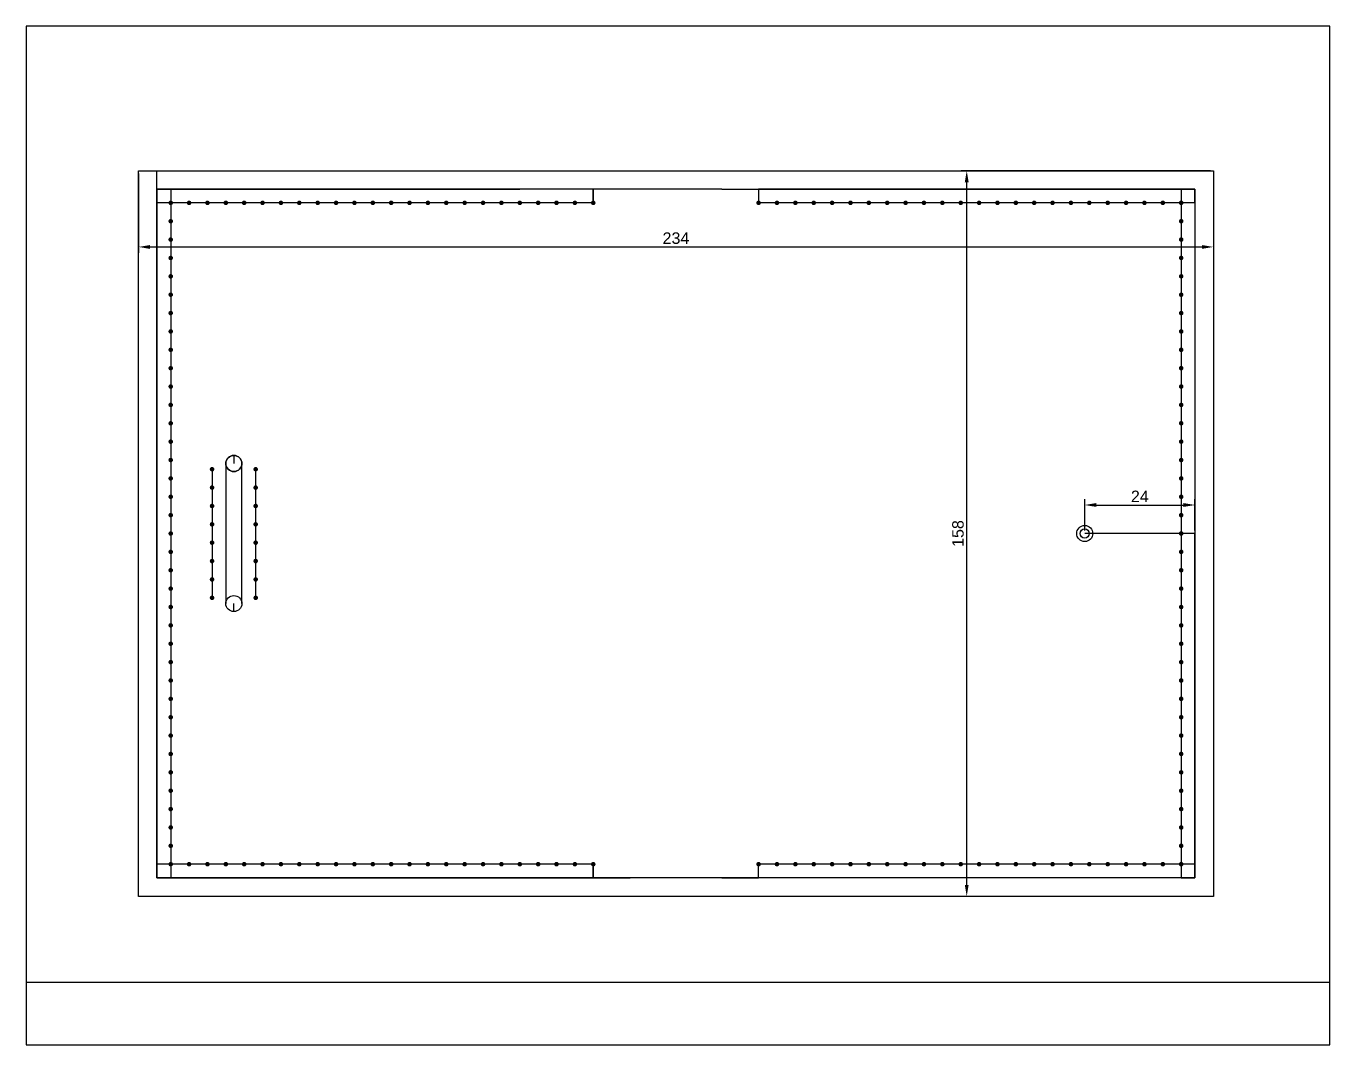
# Model space of a CAD drawing. Header units: millimetres. Extents: x 1335 to 6986, y 304 to 1543.
# Drawn here: x 6246 to 6529.9, y 617.1 to 839 of the extents above; entities that cross this region are included whole.
import ezdxf

# ---------------------------------------------------------------- set-up
doc = ezdxf.new("R2010")
doc.units = ezdxf.units.MM
doc.layers.add('Общий лист', color=7, linetype='Continuous')
doc.styles.get("Standard").update_dxf_attribs({"font": 'arial.ttf'})
doc.dimstyles.new('ISO-25', dxfattribs={"dimtxt": 2.5, "dimasz": 2.5, "dimexe": 1.25, "dimexo": 0.625, "dimtad": 1, "dimtxsty": 'Standard', "dimcen": 2.5, "dimadec": 0, "dimazin": 0, "dimtfac": 1, "dimtmove": 0, "dimatfit": 3, "dimfxl": 1, "dimarcsym": 0})

# ---------------------------------------------------------------- blocks, each defined once
blk = doc.blocks.new('*D116')
at = {"color": 0, "lineweight": -2, "transparency": 16777216}
for p, q in [((6476.49, 729.1), (6476.49, 735.93)), ((6500.49, 729.1), (6500.49, 735.93)), ((6478.99, 734.68), (6497.99, 734.68))]:
    blk.add_line(p, q, dxfattribs=at)
at = {"color": 0, "transparency": 16777216}
for points in [[(6478.99, 735.1), (6478.99, 734.27), (6476.49, 734.68)], [(6497.99, 735.1), (6497.99, 734.27), (6500.49, 734.68)]]:
    blk.add_solid(points, dxfattribs=at)
at = {"layer": 'Defpoints', "color": 0, "transparency": 16777216}
for p in [(6500.49, 734.68), (6476.49, 728.47), (6500.49, 728.47)]:
    blk.add_point(p, dxfattribs=at)
at = {"color": 0, "transparency": 16777216, "insert": (6488.49, 736.56), "char_height": 2.5, "attachment_point": 5}
blk.add_mtext('24', dxfattribs=at)
blk = doc.blocks.new('*D117')
at = {"color": 0, "lineweight": -2, "transparency": 16777216}
for p, q in [((6270.49, 806.85), (6270.49, 789.62)), ((6504.49, 806.85), (6504.49, 789.62)), ((6272.99, 790.87), (6501.99, 790.87))]:
    blk.add_line(p, q, dxfattribs=at)
at = {"color": 0, "transparency": 16777216}
for points in [[(6272.99, 791.28), (6272.99, 790.45), (6270.49, 790.87)], [(6501.99, 791.28), (6501.99, 790.45), (6504.49, 790.87)]]:
    blk.add_solid(points, dxfattribs=at)
at = {"layer": 'Defpoints', "color": 0, "transparency": 16777216}
for p in [(6270.49, 807.47), (6504.49, 807.47), (6504.49, 790.87)]:
    blk.add_point(p, dxfattribs=at)
at = {"color": 0, "transparency": 16777216, "insert": (6387.49, 792.77), "char_height": 2.5, "attachment_point": 5}
blk.add_mtext('234', dxfattribs=at)
blk = doc.blocks.new('*D118')
at = {"color": 0, "lineweight": -2, "transparency": 16777216}
for p, q in [((6503.86, 807.47), (6449.55, 807.47)), ((6450.8, 651.97), (6450.8, 804.97)), ((6503.86, 649.47), (6449.55, 649.47))]:
    blk.add_line(p, q, dxfattribs=at)
at = {"color": 0, "transparency": 16777216}
for points in [[(6450.38, 804.97), (6451.21, 804.97), (6450.8, 807.47)], [(6450.38, 651.97), (6451.21, 651.97), (6450.8, 649.47)]]:
    blk.add_solid(points, dxfattribs=at)
at = {"layer": 'Defpoints', "color": 0, "transparency": 16777216}
for p in [(6450.8, 807.47), (6504.49, 807.47), (6504.49, 649.47)]:
    blk.add_point(p, dxfattribs=at)
at = {"color": 0, "transparency": 16777216, "insert": (6448.9, 728.47), "char_height": 2.5, "attachment_point": 5, "rotation": 90}
blk.add_mtext('158', dxfattribs=at)

msp = doc.modelspace()

# ---------------------------------------------------------------- hatches: boundary and pattern name
h = msp.add_hatch(color=256)
h.dxf.hatch_style = 1
h.paths.add_polyline_path([(6277.988, 800.472, 1), (6276.988, 800.472, 1)])
h = msp.add_hatch(color=256)
h.dxf.hatch_style = 1
h.paths.add_polyline_path([(6276.988, 800.472, -1), (6277.988, 800.472, -1)])
h = msp.add_hatch(color=256)
h.dxf.hatch_style = 1
h.paths.add_polyline_path([(6281.988, 800.472, 1), (6280.988, 800.472, 1)])
h = msp.add_hatch(color=256)
h.dxf.hatch_style = 1
h.paths.add_polyline_path([(6280.988, 800.472, -1), (6281.988, 800.472, -1)])
h = msp.add_hatch(color=256)
h.dxf.hatch_style = 1
h.paths.add_polyline_path([(6285.988, 800.472, 1), (6284.988, 800.472, 1)])
h = msp.add_hatch(color=256)
h.dxf.hatch_style = 1
h.paths.add_polyline_path([(6284.988, 800.472, -1), (6285.988, 800.472, -1)])
h = msp.add_hatch(color=256)
h.dxf.hatch_style = 1
h.paths.add_polyline_path([(6289.988, 800.472, 1), (6288.988, 800.472, 1)])
h = msp.add_hatch(color=256)
h.dxf.hatch_style = 1
h.paths.add_polyline_path([(6288.988, 800.472, -1), (6289.988, 800.472, -1)])
h = msp.add_hatch(color=256)
h.dxf.hatch_style = 1
h.paths.add_polyline_path([(6293.988, 800.472, 1), (6292.988, 800.472, 1)])
h = msp.add_hatch(color=256)
h.dxf.hatch_style = 1
h.paths.add_polyline_path([(6292.988, 800.472, -1), (6293.988, 800.472, -1)])
h = msp.add_hatch(color=256)
h.dxf.hatch_style = 1
h.paths.add_polyline_path([(6297.988, 800.472, 1), (6296.988, 800.472, 1)])
h = msp.add_hatch(color=256)
h.dxf.hatch_style = 1
h.paths.add_polyline_path([(6296.988, 800.472, -1), (6297.988, 800.472, -1)])
h = msp.add_hatch(color=256)
h.dxf.hatch_style = 1
h.paths.add_polyline_path([(6301.988, 800.472, 1), (6300.988, 800.472, 1)])
h = msp.add_hatch(color=256)
h.dxf.hatch_style = 1
h.paths.add_polyline_path([(6300.988, 800.472, -1), (6301.988, 800.472, -1)])
h = msp.add_hatch(color=256)
h.dxf.hatch_style = 1
h.paths.add_polyline_path([(6305.988, 800.472, 1), (6304.988, 800.472, 1)])
h = msp.add_hatch(color=256)
h.dxf.hatch_style = 1
h.paths.add_polyline_path([(6304.988, 800.472, -1), (6305.988, 800.472, -1)])
h = msp.add_hatch(color=256)
h.dxf.hatch_style = 1
h.paths.add_polyline_path([(6309.988, 800.472, 1), (6308.988, 800.472, 1)])
h = msp.add_hatch(color=256)
h.dxf.hatch_style = 1
h.paths.add_polyline_path([(6308.988, 800.472, -1), (6309.988, 800.472, -1)])
h = msp.add_hatch(color=256)
h.dxf.hatch_style = 1
h.paths.add_polyline_path([(6313.988, 800.472, 1), (6312.988, 800.472, 1)])
h = msp.add_hatch(color=256)
h.dxf.hatch_style = 1
h.paths.add_polyline_path([(6312.988, 800.472, -1), (6313.988, 800.472, -1)])
h = msp.add_hatch(color=256)
h.dxf.hatch_style = 1
h.paths.add_polyline_path([(6317.988, 800.472, 1), (6316.988, 800.472, 1)])
h = msp.add_hatch(color=256)
h.dxf.hatch_style = 1
h.paths.add_polyline_path([(6316.988, 800.472, -1), (6317.988, 800.472, -1)])
h = msp.add_hatch(color=256)
h.dxf.hatch_style = 1
h.paths.add_polyline_path([(6321.988, 800.472, 1), (6320.988, 800.472, 1)])
h = msp.add_hatch(color=256)
h.dxf.hatch_style = 1
h.paths.add_polyline_path([(6320.988, 800.472, -1), (6321.988, 800.472, -1)])
h = msp.add_hatch(color=256)
h.dxf.hatch_style = 1
h.paths.add_polyline_path([(6325.988, 800.472, 1), (6324.988, 800.472, 1)])
h = msp.add_hatch(color=256)
h.dxf.hatch_style = 1
h.paths.add_polyline_path([(6324.988, 800.472, -1), (6325.988, 800.472, -1)])
h = msp.add_hatch(color=256)
h.dxf.hatch_style = 1
h.paths.add_polyline_path([(6329.988, 800.472, 1), (6328.988, 800.472, 1)])
h = msp.add_hatch(color=256)
h.dxf.hatch_style = 1
h.paths.add_polyline_path([(6328.988, 800.472, -1), (6329.988, 800.472, -1)])
h = msp.add_hatch(color=256)
h.dxf.hatch_style = 1
h.paths.add_polyline_path([(6333.988, 800.472, 1), (6332.988, 800.472, 1)])
h = msp.add_hatch(color=256)
h.dxf.hatch_style = 1
h.paths.add_polyline_path([(6332.988, 800.472, -1), (6333.988, 800.472, -1)])
h = msp.add_hatch(color=256)
h.dxf.hatch_style = 1
h.paths.add_polyline_path([(6337.988, 800.472, 1), (6336.988, 800.472, 1)])
h = msp.add_hatch(color=256)
h.dxf.hatch_style = 1
h.paths.add_polyline_path([(6336.988, 800.472, -1), (6337.988, 800.472, -1)])
h = msp.add_hatch(color=256)
h.dxf.hatch_style = 1
h.paths.add_polyline_path([(6341.988, 800.472, 1), (6340.988, 800.472, 1)])
h = msp.add_hatch(color=256)
h.dxf.hatch_style = 1
h.paths.add_polyline_path([(6340.988, 800.472, -1), (6341.988, 800.472, -1)])
h = msp.add_hatch(color=256)
h.dxf.hatch_style = 1
h.paths.add_polyline_path([(6345.988, 800.472, 1), (6344.988, 800.472, 1)])
h = msp.add_hatch(color=256)
h.dxf.hatch_style = 1
h.paths.add_polyline_path([(6344.988, 800.472, -1), (6345.988, 800.472, -1)])
h = msp.add_hatch(color=256)
h.dxf.hatch_style = 1
h.paths.add_polyline_path([(6349.988, 800.472, 1), (6348.988, 800.472, 1)])
h = msp.add_hatch(color=256)
h.dxf.hatch_style = 1
h.paths.add_polyline_path([(6348.988, 800.472, -1), (6349.988, 800.472, -1)])
h = msp.add_hatch(color=256)
h.dxf.hatch_style = 1
h.paths.add_polyline_path([(6353.988, 800.472, 1), (6352.988, 800.472, 1)])
h = msp.add_hatch(color=256)
h.dxf.hatch_style = 1
h.paths.add_polyline_path([(6352.988, 800.472, -1), (6353.988, 800.472, -1)])
h = msp.add_hatch(color=256)
h.dxf.hatch_style = 1
h.paths.add_polyline_path([(6357.988, 800.472, 1), (6356.988, 800.472, 1)])
h = msp.add_hatch(color=256)
h.dxf.hatch_style = 1
h.paths.add_polyline_path([(6361.988, 800.472, 1), (6360.988, 800.472, 1)])
h = msp.add_hatch(color=256)
h.dxf.hatch_style = 1
h.paths.add_polyline_path([(6365.988, 800.472, 1), (6364.988, 800.472, 1)])
h = msp.add_hatch(color=256)
h.dxf.hatch_style = 1
h.paths.add_polyline_path([(6369.988, 800.472, 1), (6368.988, 800.472, 1)])
h = msp.add_hatch(color=256)
h.dxf.hatch_style = 1
h.paths.add_polyline_path([(6404.988, 800.472, -1), (6405.988, 800.472, -1)])
h = msp.add_hatch(color=256)
h.dxf.hatch_style = 1
h.paths.add_polyline_path([(6408.988, 800.472, -1), (6409.988, 800.472, -1)])
h = msp.add_hatch(color=256)
h.dxf.hatch_style = 1
h.paths.add_polyline_path([(6412.988, 800.472, -1), (6413.988, 800.472, -1)])
h = msp.add_hatch(color=256)
h.dxf.hatch_style = 1
h.paths.add_polyline_path([(6416.988, 800.472, -1), (6417.988, 800.472, -1)])
h = msp.add_hatch(color=256)
h.dxf.hatch_style = 1
h.paths.add_polyline_path([(6420.988, 800.472, -1), (6421.988, 800.472, -1)])
h = msp.add_hatch(color=256)
h.dxf.hatch_style = 1
h.paths.add_polyline_path([(6424.988, 800.472, -1), (6425.988, 800.472, -1)])
h = msp.add_hatch(color=256)
h.dxf.hatch_style = 1
h.paths.add_polyline_path([(6428.988, 800.472, -1), (6429.988, 800.472, -1)])
h = msp.add_hatch(color=256)
h.dxf.hatch_style = 1
h.paths.add_polyline_path([(6432.988, 800.472, -1), (6433.988, 800.472, -1)])
h = msp.add_hatch(color=256)
h.dxf.hatch_style = 1
h.paths.add_polyline_path([(6436.988, 800.472, -1), (6437.988, 800.472, -1)])
h = msp.add_hatch(color=256)
h.dxf.hatch_style = 1
h.paths.add_polyline_path([(6440.988, 800.472, -1), (6441.988, 800.472, -1)])
h = msp.add_hatch(color=256)
h.dxf.hatch_style = 1
h.paths.add_polyline_path([(6444.988, 800.472, -1), (6445.988, 800.472, -1)])
h = msp.add_hatch(color=256)
h.dxf.hatch_style = 1
h.paths.add_polyline_path([(6448.988, 800.472, -1), (6449.988, 800.472, -1)])
h = msp.add_hatch(color=256)
h.dxf.hatch_style = 1
h.paths.add_polyline_path([(6452.988, 800.472, -1), (6453.988, 800.472, -1)])
h = msp.add_hatch(color=256)
h.dxf.hatch_style = 1
h.paths.add_polyline_path([(6456.988, 800.472, -1), (6457.988, 800.472, -1)])
h = msp.add_hatch(color=256)
h.dxf.hatch_style = 1
h.paths.add_polyline_path([(6460.988, 800.472, -1), (6461.988, 800.472, -1)])
h = msp.add_hatch(color=256)
h.dxf.hatch_style = 1
h.paths.add_polyline_path([(6464.988, 800.472, -1), (6465.988, 800.472, -1)])
h = msp.add_hatch(color=256)
h.dxf.hatch_style = 1
h.paths.add_polyline_path([(6468.988, 800.472, -1), (6469.988, 800.472, -1)])
h = msp.add_hatch(color=256)
h.dxf.hatch_style = 1
h.paths.add_polyline_path([(6472.988, 800.472, -1), (6473.988, 800.472, -1)])
h = msp.add_hatch(color=256)
h.dxf.hatch_style = 1
h.paths.add_polyline_path([(6476.988, 800.472, -1), (6477.988, 800.472, -1)])
h = msp.add_hatch(color=256)
h.dxf.hatch_style = 1
h.paths.add_polyline_path([(6480.988, 800.472, -1), (6481.988, 800.472, -1)])
h = msp.add_hatch(color=256)
h.dxf.hatch_style = 1
h.paths.add_polyline_path([(6484.988, 800.472, -1), (6485.988, 800.472, -1)])
h = msp.add_hatch(color=256)
h.dxf.hatch_style = 1
h.paths.add_polyline_path([(6488.988, 800.472, -1), (6489.988, 800.472, -1)])
h = msp.add_hatch(color=256)
h.dxf.hatch_style = 1
h.paths.add_polyline_path([(6492.988, 800.472, -1), (6493.988, 800.472, -1)])
h = msp.add_hatch(color=256)
h.dxf.hatch_style = 1
h.paths.add_polyline_path([(6496.988, 800.472, -1), (6497.988, 800.472, -1)])
h = msp.add_hatch(color=256)
h.dxf.hatch_style = 1
h.paths.add_polyline_path([(6277.988, 796.472, 1), (6276.988, 796.472, 1)])
h = msp.add_hatch(color=256)
h.dxf.hatch_style = 1
h.paths.add_polyline_path([(6276.988, 796.472, -1), (6277.988, 796.472, -1)])
h = msp.add_hatch(color=256)
h.dxf.hatch_style = 1
h.paths.add_polyline_path([(6496.988, 796.472, -1), (6497.988, 796.472, -1)])
h = msp.add_hatch(color=256)
h.dxf.hatch_style = 1
h.paths.add_polyline_path([(6277.988, 792.472, 1), (6276.988, 792.472, 1)])
h = msp.add_hatch(color=256)
h.dxf.hatch_style = 1
h.paths.add_polyline_path([(6276.988, 792.472, -1), (6277.988, 792.472, -1)])
h = msp.add_hatch(color=256)
h.dxf.hatch_style = 1
h.paths.add_polyline_path([(6496.988, 792.472, -1), (6497.988, 792.472, -1)])
h = msp.add_hatch(color=256)
h.dxf.hatch_style = 1
h.paths.add_polyline_path([(6277.988, 788.472, 1), (6276.988, 788.472, 1)])
h = msp.add_hatch(color=256)
h.dxf.hatch_style = 1
h.paths.add_polyline_path([(6276.988, 788.472, -1), (6277.988, 788.472, -1)])
h = msp.add_hatch(color=256)
h.dxf.hatch_style = 1
h.paths.add_polyline_path([(6496.988, 788.472, -1), (6497.988, 788.472, -1)])
h = msp.add_hatch(color=256)
h.dxf.hatch_style = 1
h.paths.add_polyline_path([(6277.988, 784.472, 1), (6276.988, 784.472, 1)])
h = msp.add_hatch(color=256)
h.dxf.hatch_style = 1
h.paths.add_polyline_path([(6276.988, 784.472, -1), (6277.988, 784.472, -1)])
h = msp.add_hatch(color=256)
h.dxf.hatch_style = 1
h.paths.add_polyline_path([(6496.988, 784.472, -1), (6497.988, 784.472, -1)])
h = msp.add_hatch(color=256)
h.dxf.hatch_style = 1
h.paths.add_polyline_path([(6277.988, 780.472, 1), (6276.988, 780.472, 1)])
h = msp.add_hatch(color=256)
h.dxf.hatch_style = 1
h.paths.add_polyline_path([(6276.988, 780.472, -1), (6277.988, 780.472, -1)])
h = msp.add_hatch(color=256)
h.dxf.hatch_style = 1
h.paths.add_polyline_path([(6496.988, 780.472, -1), (6497.988, 780.472, -1)])
h = msp.add_hatch(color=256)
h.dxf.hatch_style = 1
h.paths.add_polyline_path([(6277.988, 776.472, 1), (6276.988, 776.472, 1)])
h = msp.add_hatch(color=256)
h.dxf.hatch_style = 1
h.paths.add_polyline_path([(6276.988, 776.472, -1), (6277.988, 776.472, -1)])
h = msp.add_hatch(color=256)
h.dxf.hatch_style = 1
h.paths.add_polyline_path([(6496.988, 776.472, -1), (6497.988, 776.472, -1)])
h = msp.add_hatch(color=256)
h.dxf.hatch_style = 1
h.paths.add_polyline_path([(6277.988, 772.472, 1), (6276.988, 772.472, 1)])
h = msp.add_hatch(color=256)
h.dxf.hatch_style = 1
h.paths.add_polyline_path([(6276.988, 772.472, -1), (6277.988, 772.472, -1)])
h = msp.add_hatch(color=256)
h.dxf.hatch_style = 1
h.paths.add_polyline_path([(6496.988, 772.472, -1), (6497.988, 772.472, -1)])
h = msp.add_hatch(color=256)
h.dxf.hatch_style = 1
h.paths.add_polyline_path([(6277.988, 768.472, 1), (6276.988, 768.472, 1)])
h = msp.add_hatch(color=256)
h.dxf.hatch_style = 1
h.paths.add_polyline_path([(6276.988, 768.472, -1), (6277.988, 768.472, -1)])
h = msp.add_hatch(color=256)
h.dxf.hatch_style = 1
h.paths.add_polyline_path([(6496.988, 768.472, -1), (6497.988, 768.472, -1)])
h = msp.add_hatch(color=256)
h.dxf.hatch_style = 1
h.paths.add_polyline_path([(6277.988, 764.472, 1), (6276.988, 764.472, 1)])
h = msp.add_hatch(color=256)
h.dxf.hatch_style = 1
h.paths.add_polyline_path([(6276.988, 764.472, -1), (6277.988, 764.472, -1)])
h = msp.add_hatch(color=256)
h.dxf.hatch_style = 1
h.paths.add_polyline_path([(6496.988, 764.472, -1), (6497.988, 764.472, -1)])
h = msp.add_hatch(color=256)
h.dxf.hatch_style = 1
h.paths.add_polyline_path([(6277.988, 760.472, 1), (6276.988, 760.472, 1)])
h = msp.add_hatch(color=256)
h.dxf.hatch_style = 1
h.paths.add_polyline_path([(6276.988, 760.472, -1), (6277.988, 760.472, -1)])
h = msp.add_hatch(color=256)
h.dxf.hatch_style = 1
h.paths.add_polyline_path([(6496.988, 760.472, -1), (6497.988, 760.472, -1)])
h = msp.add_hatch(color=256)
h.dxf.hatch_style = 1
h.paths.add_polyline_path([(6277.988, 756.472, 1), (6276.988, 756.472, 1)])
h = msp.add_hatch(color=256)
h.dxf.hatch_style = 1
h.paths.add_polyline_path([(6276.988, 756.472, -1), (6277.988, 756.472, -1)])
h = msp.add_hatch(color=256)
h.dxf.hatch_style = 1
h.paths.add_polyline_path([(6496.988, 756.472, -1), (6497.988, 756.472, -1)])
h = msp.add_hatch(color=256)
h.dxf.hatch_style = 1
h.paths.add_polyline_path([(6277.988, 752.472, 1), (6276.988, 752.472, 1)])
h = msp.add_hatch(color=256)
h.dxf.hatch_style = 1
h.paths.add_polyline_path([(6276.988, 752.472, -1), (6277.988, 752.472, -1)])
h = msp.add_hatch(color=256)
h.dxf.hatch_style = 1
h.paths.add_polyline_path([(6496.988, 752.472, -1), (6497.988, 752.472, -1)])
h = msp.add_hatch(color=256)
h.dxf.hatch_style = 1
h.paths.add_polyline_path([(6277.988, 748.472, 1), (6276.988, 748.472, 1)])
h = msp.add_hatch(color=256)
h.dxf.hatch_style = 1
h.paths.add_polyline_path([(6276.988, 748.472, -1), (6277.988, 748.472, -1)])
h = msp.add_hatch(color=256)
h.dxf.hatch_style = 1
h.paths.add_polyline_path([(6496.988, 748.472, -1), (6497.988, 748.472, -1)])
h = msp.add_hatch(color=256)
h.dxf.hatch_style = 1
h.paths.add_polyline_path([(6277.988, 744.472, 1), (6276.988, 744.472, 1)])
h = msp.add_hatch(color=256)
h.dxf.hatch_style = 1
h.paths.add_polyline_path([(6276.988, 744.472, -1), (6277.988, 744.472, -1)])
h = msp.add_hatch(color=256)
h.dxf.hatch_style = 1
h.paths.add_polyline_path([(6496.988, 744.472, -1), (6497.988, 744.472, -1)])
h = msp.add_hatch(color=256)
h.dxf.hatch_style = 1
h.paths.add_polyline_path([(6277.988, 740.472, 1), (6276.988, 740.472, 1)])
h = msp.add_hatch(color=256)
h.dxf.hatch_style = 1
h.paths.add_polyline_path([(6276.988, 740.472, -1), (6277.988, 740.472, -1)])
h = msp.add_hatch(color=256)
h.dxf.hatch_style = 1
h.paths.add_polyline_path([(6285.988, 742.472, -1), (6286.988, 742.472, -1)])
h = msp.add_hatch(color=256)
h.dxf.hatch_style = 1
h.paths.add_polyline_path([(6285.988, 742.472, -1), (6286.988, 742.472, -1)])
h = msp.add_hatch(color=256)
h.dxf.hatch_style = 1
h.paths.add_polyline_path([(6295.488, 742.472, -1), (6296.488, 742.472, -1)])
h = msp.add_hatch(color=256)
h.dxf.hatch_style = 1
h.paths.add_polyline_path([(6496.988, 740.472, -1), (6497.988, 740.472, -1)])
h = msp.add_hatch(color=256)
h.dxf.hatch_style = 1
h.paths.add_polyline_path([(6285.988, 738.472, -1), (6286.988, 738.472, -1)])
h = msp.add_hatch(color=256)
h.dxf.hatch_style = 1
h.paths.add_polyline_path([(6295.488, 738.472, -1), (6296.488, 738.472, -1)])
h = msp.add_hatch(color=256)
h.dxf.hatch_style = 1
h.paths.add_polyline_path([(6277.988, 736.472, 1), (6276.988, 736.472, 1)])
h = msp.add_hatch(color=256)
h.dxf.hatch_style = 1
h.paths.add_polyline_path([(6276.988, 736.472, -1), (6277.988, 736.472, -1)])
h = msp.add_hatch(color=256)
h.dxf.hatch_style = 1
h.paths.add_polyline_path([(6496.988, 736.472, -1), (6497.988, 736.472, -1)])
h = msp.add_hatch(color=256)
h.dxf.hatch_style = 1
h.paths.add_polyline_path([(6277.988, 732.472, 1), (6276.988, 732.472, 1)])
h = msp.add_hatch(color=256)
h.dxf.hatch_style = 1
h.paths.add_polyline_path([(6276.988, 732.472, -1), (6277.988, 732.472, -1)])
h = msp.add_hatch(color=256)
h.dxf.hatch_style = 1
h.paths.add_polyline_path([(6285.988, 734.472, -1), (6286.988, 734.472, -1)])
h = msp.add_hatch(color=256)
h.dxf.hatch_style = 1
h.paths.add_polyline_path([(6295.488, 734.472, -1), (6296.488, 734.472, -1)])
h = msp.add_hatch(color=256)
h.dxf.hatch_style = 1
h.paths.add_polyline_path([(6496.988, 732.472, -1), (6497.988, 732.472, -1)])
h = msp.add_hatch(color=256)
h.dxf.hatch_style = 1
h.paths.add_polyline_path([(6285.988, 730.472, -1), (6286.988, 730.472, -1)])
h = msp.add_hatch(color=256)
h.dxf.hatch_style = 1
h.paths.add_polyline_path([(6295.488, 730.472, -1), (6296.488, 730.472, -1)])
h = msp.add_hatch(color=256)
h.dxf.hatch_style = 1
h.paths.add_polyline_path([(6277.988, 728.472, 1), (6276.988, 728.472, 1)])
h = msp.add_hatch(color=256)
h.dxf.hatch_style = 1
h.paths.add_polyline_path([(6276.988, 728.472, -1), (6277.988, 728.472, -1)])
h = msp.add_hatch(color=256)
h.dxf.hatch_style = 1
h.paths.add_polyline_path([(6285.988, 726.472, -1), (6286.988, 726.472, -1)])
h = msp.add_hatch(color=256)
h.dxf.hatch_style = 1
h.paths.add_polyline_path([(6295.488, 726.472, -1), (6296.488, 726.472, -1)])
h = msp.add_hatch(color=256)
h.dxf.hatch_style = 1
h.paths.add_polyline_path([(6496.988, 728.472, -1), (6497.988, 728.472, -1)])
h = msp.add_hatch(color=256)
h.dxf.hatch_style = 1
h.paths.add_polyline_path([(6277.988, 724.472, 1), (6276.988, 724.472, 1)])
h = msp.add_hatch(color=256)
h.dxf.hatch_style = 1
h.paths.add_polyline_path([(6276.988, 724.472, -1), (6277.988, 724.472, -1)])
h = msp.add_hatch(color=256)
h.dxf.hatch_style = 1
h.paths.add_polyline_path([(6496.988, 724.472, -1), (6497.988, 724.472, -1)])
h = msp.add_hatch(color=256)
h.dxf.hatch_style = 1
h.paths.add_polyline_path([(6285.988, 722.472, -1), (6286.988, 722.472, -1)])
h = msp.add_hatch(color=256)
h.dxf.hatch_style = 1
h.paths.add_polyline_path([(6295.488, 722.472, -1), (6296.488, 722.472, -1)])
h = msp.add_hatch(color=256)
h.dxf.hatch_style = 1
h.paths.add_polyline_path([(6277.988, 720.472, 1), (6276.988, 720.472, 1)])
h = msp.add_hatch(color=256)
h.dxf.hatch_style = 1
h.paths.add_polyline_path([(6276.988, 720.472, -1), (6277.988, 720.472, -1)])
h = msp.add_hatch(color=256)
h.dxf.hatch_style = 1
h.paths.add_polyline_path([(6285.988, 718.472, -1), (6286.988, 718.472, -1)])
h = msp.add_hatch(color=256)
h.dxf.hatch_style = 1
h.paths.add_polyline_path([(6295.488, 718.472, -1), (6296.488, 718.472, -1)])
h = msp.add_hatch(color=256)
h.dxf.hatch_style = 1
h.paths.add_polyline_path([(6496.988, 720.472, -1), (6497.988, 720.472, -1)])
h = msp.add_hatch(color=256)
h.dxf.hatch_style = 1
h.paths.add_polyline_path([(6277.988, 716.472, 1), (6276.988, 716.472, 1)])
h = msp.add_hatch(color=256)
h.dxf.hatch_style = 1
h.paths.add_polyline_path([(6276.988, 716.472, -1), (6277.988, 716.472, -1)])
h = msp.add_hatch(color=256)
h.dxf.hatch_style = 1
h.paths.add_polyline_path([(6496.988, 716.472, -1), (6497.988, 716.472, -1)])
h = msp.add_hatch(color=256)
h.dxf.hatch_style = 1
h.paths.add_polyline_path([(6277.988, 712.472, 1), (6276.988, 712.472, 1)])
h = msp.add_hatch(color=256)
h.dxf.hatch_style = 1
h.paths.add_polyline_path([(6276.988, 712.472, -1), (6277.988, 712.472, -1)])
h = msp.add_hatch(color=256)
h.dxf.hatch_style = 1
h.paths.add_polyline_path([(6285.988, 714.472, -1), (6286.988, 714.472, -1)])
h = msp.add_hatch(color=256)
h.dxf.hatch_style = 1
h.paths.add_polyline_path([(6295.488, 714.472, -1), (6296.488, 714.472, -1)])
h = msp.add_hatch(color=256)
h.dxf.hatch_style = 1
h.paths.add_polyline_path([(6496.988, 712.472, -1), (6497.988, 712.472, -1)])
h = msp.add_hatch(color=256)
h.dxf.hatch_style = 1
h.paths.add_polyline_path([(6277.988, 708.472, 1), (6276.988, 708.472, 1)])
h = msp.add_hatch(color=256)
h.dxf.hatch_style = 1
h.paths.add_polyline_path([(6276.988, 708.472, -1), (6277.988, 708.472, -1)])
h = msp.add_hatch(color=256)
h.dxf.hatch_style = 1
h.paths.add_polyline_path([(6496.988, 708.472, -1), (6497.988, 708.472, -1)])
h = msp.add_hatch(color=256)
h.dxf.hatch_style = 1
h.paths.add_polyline_path([(6277.988, 704.472, 1), (6276.988, 704.472, 1)])
h = msp.add_hatch(color=256)
h.dxf.hatch_style = 1
h.paths.add_polyline_path([(6276.988, 704.472, -1), (6277.988, 704.472, -1)])
h = msp.add_hatch(color=256)
h.dxf.hatch_style = 1
h.paths.add_polyline_path([(6496.988, 704.472, -1), (6497.988, 704.472, -1)])
h = msp.add_hatch(color=256)
h.dxf.hatch_style = 1
h.paths.add_polyline_path([(6277.988, 700.472, 1), (6276.988, 700.472, 1)])
h = msp.add_hatch(color=256)
h.dxf.hatch_style = 1
h.paths.add_polyline_path([(6276.988, 700.472, -1), (6277.988, 700.472, -1)])
h = msp.add_hatch(color=256)
h.dxf.hatch_style = 1
h.paths.add_polyline_path([(6496.988, 700.472, -1), (6497.988, 700.472, -1)])
h = msp.add_hatch(color=256)
h.dxf.hatch_style = 1
h.paths.add_polyline_path([(6277.988, 696.472, 1), (6276.988, 696.472, 1)])
h = msp.add_hatch(color=256)
h.dxf.hatch_style = 1
h.paths.add_polyline_path([(6276.988, 696.472, -1), (6277.988, 696.472, -1)])
h = msp.add_hatch(color=256)
h.dxf.hatch_style = 1
h.paths.add_polyline_path([(6496.988, 696.472, -1), (6497.988, 696.472, -1)])
h = msp.add_hatch(color=256)
h.dxf.hatch_style = 1
h.paths.add_polyline_path([(6277.988, 692.472, 1), (6276.988, 692.472, 1)])
h = msp.add_hatch(color=256)
h.dxf.hatch_style = 1
h.paths.add_polyline_path([(6276.988, 692.472, -1), (6277.988, 692.472, -1)])
h = msp.add_hatch(color=256)
h.dxf.hatch_style = 1
h.paths.add_polyline_path([(6496.988, 692.472, -1), (6497.988, 692.472, -1)])
h = msp.add_hatch(color=256)
h.dxf.hatch_style = 1
h.paths.add_polyline_path([(6277.988, 688.472, 1), (6276.988, 688.472, 1)])
h = msp.add_hatch(color=256)
h.dxf.hatch_style = 1
h.paths.add_polyline_path([(6276.988, 688.472, -1), (6277.988, 688.472, -1)])
h = msp.add_hatch(color=256)
h.dxf.hatch_style = 1
h.paths.add_polyline_path([(6496.988, 688.472, -1), (6497.988, 688.472, -1)])
h = msp.add_hatch(color=256)
h.dxf.hatch_style = 1
h.paths.add_polyline_path([(6277.988, 684.472, 1), (6276.988, 684.472, 1)])
h = msp.add_hatch(color=256)
h.dxf.hatch_style = 1
h.paths.add_polyline_path([(6276.988, 684.472, -1), (6277.988, 684.472, -1)])
h = msp.add_hatch(color=256)
h.dxf.hatch_style = 1
h.paths.add_polyline_path([(6496.988, 684.472, -1), (6497.988, 684.472, -1)])
h = msp.add_hatch(color=256)
h.dxf.hatch_style = 1
h.paths.add_polyline_path([(6277.988, 680.472, 1), (6276.988, 680.472, 1)])
h = msp.add_hatch(color=256)
h.dxf.hatch_style = 1
h.paths.add_polyline_path([(6276.988, 680.472, -1), (6277.988, 680.472, -1)])
h = msp.add_hatch(color=256)
h.dxf.hatch_style = 1
h.paths.add_polyline_path([(6496.988, 680.472, -1), (6497.988, 680.472, -1)])
h = msp.add_hatch(color=256)
h.dxf.hatch_style = 1
h.paths.add_polyline_path([(6277.988, 676.472, 1), (6276.988, 676.472, 1)])
h = msp.add_hatch(color=256)
h.dxf.hatch_style = 1
h.paths.add_polyline_path([(6276.988, 676.472, -1), (6277.988, 676.472, -1)])
h = msp.add_hatch(color=256)
h.dxf.hatch_style = 1
h.paths.add_polyline_path([(6496.988, 676.472, -1), (6497.988, 676.472, -1)])
h = msp.add_hatch(color=256)
h.dxf.hatch_style = 1
h.paths.add_polyline_path([(6277.988, 672.472, 1), (6276.988, 672.472, 1)])
h = msp.add_hatch(color=256)
h.dxf.hatch_style = 1
h.paths.add_polyline_path([(6276.988, 672.472, -1), (6277.988, 672.472, -1)])
h = msp.add_hatch(color=256)
h.dxf.hatch_style = 1
h.paths.add_polyline_path([(6496.988, 672.472, -1), (6497.988, 672.472, -1)])
h = msp.add_hatch(color=256)
h.dxf.hatch_style = 1
h.paths.add_polyline_path([(6277.988, 668.472, 1), (6276.988, 668.472, 1)])
h = msp.add_hatch(color=256)
h.dxf.hatch_style = 1
h.paths.add_polyline_path([(6276.988, 668.472, -1), (6277.988, 668.472, -1)])
h = msp.add_hatch(color=256)
h.dxf.hatch_style = 1
h.paths.add_polyline_path([(6496.988, 668.472, -1), (6497.988, 668.472, -1)])
h = msp.add_hatch(color=256)
h.dxf.hatch_style = 1
h.paths.add_polyline_path([(6277.988, 664.472, 1), (6276.988, 664.472, 1)])
h = msp.add_hatch(color=256)
h.dxf.hatch_style = 1
h.paths.add_polyline_path([(6276.988, 664.472, -1), (6277.988, 664.472, -1)])
h = msp.add_hatch(color=256)
h.dxf.hatch_style = 1
h.paths.add_polyline_path([(6496.988, 664.472, -1), (6497.988, 664.472, -1)])
h = msp.add_hatch(color=256)
h.dxf.hatch_style = 1
h.paths.add_polyline_path([(6277.988, 660.472, 1), (6276.988, 660.472, 1)])
h = msp.add_hatch(color=256)
h.dxf.hatch_style = 1
h.paths.add_polyline_path([(6276.988, 660.472, -1), (6277.988, 660.472, -1)])
h = msp.add_hatch(color=256)
h.dxf.hatch_style = 1
h.paths.add_polyline_path([(6496.988, 660.472, -1), (6497.988, 660.472, -1)])
h = msp.add_hatch(color=256)
h.dxf.hatch_style = 1
h.paths.add_polyline_path([(6277.988, 656.472, 1), (6276.988, 656.472, 1)])
h = msp.add_hatch(color=256)
h.dxf.hatch_style = 1
h.paths.add_polyline_path([(6276.988, 656.472, -1), (6277.988, 656.472, -1)])
h = msp.add_hatch(color=256)
h.dxf.hatch_style = 1
h.paths.add_polyline_path([(6281.988, 656.472, 1), (6280.988, 656.472, 1)])
h = msp.add_hatch(color=256)
h.dxf.hatch_style = 1
h.paths.add_polyline_path([(6280.988, 656.472, -1), (6281.988, 656.472, -1)])
h = msp.add_hatch(color=256)
h.dxf.hatch_style = 1
h.paths.add_polyline_path([(6285.988, 656.472, 1), (6284.988, 656.472, 1)])
h = msp.add_hatch(color=256)
h.dxf.hatch_style = 1
h.paths.add_polyline_path([(6284.988, 656.472, -1), (6285.988, 656.472, -1)])
h = msp.add_hatch(color=256)
h.dxf.hatch_style = 1
h.paths.add_polyline_path([(6289.988, 656.472, 1), (6288.988, 656.472, 1)])
h = msp.add_hatch(color=256)
h.dxf.hatch_style = 1
h.paths.add_polyline_path([(6288.988, 656.472, -1), (6289.988, 656.472, -1)])
h = msp.add_hatch(color=256)
h.dxf.hatch_style = 1
h.paths.add_polyline_path([(6293.988, 656.472, 1), (6292.988, 656.472, 1)])
h = msp.add_hatch(color=256)
h.dxf.hatch_style = 1
h.paths.add_polyline_path([(6292.988, 656.472, -1), (6293.988, 656.472, -1)])
h = msp.add_hatch(color=256)
h.dxf.hatch_style = 1
h.paths.add_polyline_path([(6297.988, 656.472, 1), (6296.988, 656.472, 1)])
h = msp.add_hatch(color=256)
h.dxf.hatch_style = 1
h.paths.add_polyline_path([(6296.988, 656.472, -1), (6297.988, 656.472, -1)])
h = msp.add_hatch(color=256)
h.dxf.hatch_style = 1
h.paths.add_polyline_path([(6301.988, 656.472, 1), (6300.988, 656.472, 1)])
h = msp.add_hatch(color=256)
h.dxf.hatch_style = 1
h.paths.add_polyline_path([(6300.988, 656.472, -1), (6301.988, 656.472, -1)])
h = msp.add_hatch(color=256)
h.dxf.hatch_style = 1
h.paths.add_polyline_path([(6305.988, 656.472, 1), (6304.988, 656.472, 1)])
h = msp.add_hatch(color=256)
h.dxf.hatch_style = 1
h.paths.add_polyline_path([(6304.988, 656.472, -1), (6305.988, 656.472, -1)])
h = msp.add_hatch(color=256)
h.dxf.hatch_style = 1
h.paths.add_polyline_path([(6309.988, 656.472, 1), (6308.988, 656.472, 1)])
h = msp.add_hatch(color=256)
h.dxf.hatch_style = 1
h.paths.add_polyline_path([(6308.988, 656.472, -1), (6309.988, 656.472, -1)])
h = msp.add_hatch(color=256)
h.dxf.hatch_style = 1
h.paths.add_polyline_path([(6313.988, 656.472, 1), (6312.988, 656.472, 1)])
h = msp.add_hatch(color=256)
h.dxf.hatch_style = 1
h.paths.add_polyline_path([(6312.988, 656.472, -1), (6313.988, 656.472, -1)])
h = msp.add_hatch(color=256)
h.dxf.hatch_style = 1
h.paths.add_polyline_path([(6317.988, 656.472, 1), (6316.988, 656.472, 1)])
h = msp.add_hatch(color=256)
h.dxf.hatch_style = 1
h.paths.add_polyline_path([(6316.988, 656.472, -1), (6317.988, 656.472, -1)])
h = msp.add_hatch(color=256)
h.dxf.hatch_style = 1
h.paths.add_polyline_path([(6321.988, 656.472, 1), (6320.988, 656.472, 1)])
h = msp.add_hatch(color=256)
h.dxf.hatch_style = 1
h.paths.add_polyline_path([(6320.988, 656.472, -1), (6321.988, 656.472, -1)])
h = msp.add_hatch(color=256)
h.dxf.hatch_style = 1
h.paths.add_polyline_path([(6325.988, 656.472, 1), (6324.988, 656.472, 1)])
h = msp.add_hatch(color=256)
h.dxf.hatch_style = 1
h.paths.add_polyline_path([(6324.988, 656.472, -1), (6325.988, 656.472, -1)])
h = msp.add_hatch(color=256)
h.dxf.hatch_style = 1
h.paths.add_polyline_path([(6329.988, 656.472, 1), (6328.988, 656.472, 1)])
h = msp.add_hatch(color=256)
h.dxf.hatch_style = 1
h.paths.add_polyline_path([(6328.988, 656.472, -1), (6329.988, 656.472, -1)])
h = msp.add_hatch(color=256)
h.dxf.hatch_style = 1
h.paths.add_polyline_path([(6333.988, 656.472, 1), (6332.988, 656.472, 1)])
h = msp.add_hatch(color=256)
h.dxf.hatch_style = 1
h.paths.add_polyline_path([(6332.988, 656.472, -1), (6333.988, 656.472, -1)])
h = msp.add_hatch(color=256)
h.dxf.hatch_style = 1
h.paths.add_polyline_path([(6337.988, 656.472, 1), (6336.988, 656.472, 1)])
h = msp.add_hatch(color=256)
h.dxf.hatch_style = 1
h.paths.add_polyline_path([(6336.988, 656.472, -1), (6337.988, 656.472, -1)])
h = msp.add_hatch(color=256)
h.dxf.hatch_style = 1
h.paths.add_polyline_path([(6341.988, 656.472, 1), (6340.988, 656.472, 1)])
h = msp.add_hatch(color=256)
h.dxf.hatch_style = 1
h.paths.add_polyline_path([(6340.988, 656.472, -1), (6341.988, 656.472, -1)])
h = msp.add_hatch(color=256)
h.dxf.hatch_style = 1
h.paths.add_polyline_path([(6345.988, 656.472, 1), (6344.988, 656.472, 1)])
h = msp.add_hatch(color=256)
h.dxf.hatch_style = 1
h.paths.add_polyline_path([(6344.988, 656.472, -1), (6345.988, 656.472, -1)])
h = msp.add_hatch(color=256)
h.dxf.hatch_style = 1
h.paths.add_polyline_path([(6349.988, 656.472, 1), (6348.988, 656.472, 1)])
h = msp.add_hatch(color=256)
h.dxf.hatch_style = 1
h.paths.add_polyline_path([(6348.988, 656.472, -1), (6349.988, 656.472, -1)])
h = msp.add_hatch(color=256)
h.dxf.hatch_style = 1
h.paths.add_polyline_path([(6353.988, 656.472, 1), (6352.988, 656.472, 1)])
h = msp.add_hatch(color=256)
h.dxf.hatch_style = 1
h.paths.add_polyline_path([(6352.988, 656.472, -1), (6353.988, 656.472, -1)])
h = msp.add_hatch(color=256)
h.dxf.hatch_style = 1
h.paths.add_polyline_path([(6357.988, 656.472, 1), (6356.988, 656.472, 1)])
h = msp.add_hatch(color=256)
h.dxf.hatch_style = 1
h.paths.add_polyline_path([(6361.988, 656.472, 1), (6360.988, 656.472, 1)])
h = msp.add_hatch(color=256)
h.dxf.hatch_style = 1
h.paths.add_polyline_path([(6365.988, 656.472, 1), (6364.988, 656.472, 1)])
h = msp.add_hatch(color=256)
h.dxf.hatch_style = 1
h.paths.add_polyline_path([(6369.988, 656.472, 1), (6368.988, 656.472, 1)])
h = msp.add_hatch(color=256)
h.dxf.hatch_style = 1
h.paths.add_polyline_path([(6404.988, 656.472, -1), (6405.988, 656.472, -1)])
h = msp.add_hatch(color=256)
h.dxf.hatch_style = 1
h.paths.add_polyline_path([(6408.988, 656.472, -1), (6409.988, 656.472, -1)])
h = msp.add_hatch(color=256)
h.dxf.hatch_style = 1
h.paths.add_polyline_path([(6412.988, 656.472, -1), (6413.988, 656.472, -1)])
h = msp.add_hatch(color=256)
h.dxf.hatch_style = 1
h.paths.add_polyline_path([(6416.988, 656.472, -1), (6417.988, 656.472, -1)])
h = msp.add_hatch(color=256)
h.dxf.hatch_style = 1
h.paths.add_polyline_path([(6420.988, 656.472, -1), (6421.988, 656.472, -1)])
h = msp.add_hatch(color=256)
h.dxf.hatch_style = 1
h.paths.add_polyline_path([(6424.988, 656.472, -1), (6425.988, 656.472, -1)])
h = msp.add_hatch(color=256)
h.dxf.hatch_style = 1
h.paths.add_polyline_path([(6428.988, 656.472, -1), (6429.988, 656.472, -1)])
h = msp.add_hatch(color=256)
h.dxf.hatch_style = 1
h.paths.add_polyline_path([(6432.988, 656.472, -1), (6433.988, 656.472, -1)])
h = msp.add_hatch(color=256)
h.dxf.hatch_style = 1
h.paths.add_polyline_path([(6436.988, 656.472, -1), (6437.988, 656.472, -1)])
h = msp.add_hatch(color=256)
h.dxf.hatch_style = 1
h.paths.add_polyline_path([(6440.988, 656.472, -1), (6441.988, 656.472, -1)])
h = msp.add_hatch(color=256)
h.dxf.hatch_style = 1
h.paths.add_polyline_path([(6444.988, 656.472, -1), (6445.988, 656.472, -1)])
h = msp.add_hatch(color=256)
h.dxf.hatch_style = 1
h.paths.add_polyline_path([(6448.988, 656.472, -1), (6449.988, 656.472, -1)])
h = msp.add_hatch(color=256)
h.dxf.hatch_style = 1
h.paths.add_polyline_path([(6452.988, 656.472, -1), (6453.988, 656.472, -1)])
h = msp.add_hatch(color=256)
h.dxf.hatch_style = 1
h.paths.add_polyline_path([(6456.988, 656.472, -1), (6457.988, 656.472, -1)])
h = msp.add_hatch(color=256)
h.dxf.hatch_style = 1
h.paths.add_polyline_path([(6460.988, 656.472, -1), (6461.988, 656.472, -1)])
h = msp.add_hatch(color=256)
h.dxf.hatch_style = 1
h.paths.add_polyline_path([(6464.988, 656.472, -1), (6465.988, 656.472, -1)])
h = msp.add_hatch(color=256)
h.dxf.hatch_style = 1
h.paths.add_polyline_path([(6468.988, 656.472, -1), (6469.988, 656.472, -1)])
h = msp.add_hatch(color=256)
h.dxf.hatch_style = 1
h.paths.add_polyline_path([(6472.988, 656.472, -1), (6473.988, 656.472, -1)])
h = msp.add_hatch(color=256)
h.dxf.hatch_style = 1
h.paths.add_polyline_path([(6476.988, 656.472, -1), (6477.988, 656.472, -1)])
h = msp.add_hatch(color=256)
h.dxf.hatch_style = 1
h.paths.add_polyline_path([(6480.988, 656.472, -1), (6481.988, 656.472, -1)])
h = msp.add_hatch(color=256)
h.dxf.hatch_style = 1
h.paths.add_polyline_path([(6484.988, 656.472, -1), (6485.988, 656.472, -1)])
h = msp.add_hatch(color=256)
h.dxf.hatch_style = 1
h.paths.add_polyline_path([(6488.988, 656.472, -1), (6489.988, 656.472, -1)])
h = msp.add_hatch(color=256)
h.dxf.hatch_style = 1
h.paths.add_polyline_path([(6492.988, 656.472, -1), (6493.988, 656.472, -1)])
h = msp.add_hatch(color=256)
h.dxf.hatch_style = 1
h.paths.add_polyline_path([(6496.988, 656.472, -1), (6497.988, 656.472, -1)])

# ---------------------------------------------------------------- linework, layer by layer
for p, q in [((6270.488, 649.472), (6270.488, 807.472)), ((6270.488, 807.472), (6504.488, 807.472)), ((6274.488, 803.472), (6274.488, 807.472)), ((6274.488, 807.472), (6504.488, 807.472)), ((6504.488, 807.472), (6504.488, 649.472)), ((6274.488, 803.472), (6274.488, 653.472)), ((6377.488, 803.472), (6274.488, 803.472)), ((6274.488, 800.472), (6274.488, 803.472)), ((6274.488, 803.472), (6277.488, 803.472)), ((6274.488, 653.472), (6274.488, 803.472)), ((6274.488, 803.472), (6353.488, 803.472)), ((6274.488, 800.472), (6274.488, 803.472)), ((6274.488, 803.472), (6277.488, 803.472)), ((6369.488, 803.472), (6274.488, 803.472)), ((6277.488, 803.472), (6277.488, 653.472)), ((6277.488, 803.472), (6277.488, 653.472)), ((6377.488, 803.472), (6369.488, 803.472)), ((6369.488, 803.472), (6369.488, 800.472)), ((6369.488, 800.472), (6369.488, 803.472)), ((6397.488, 803.472), (6377.488, 803.472)), ((6397.488, 803.472), (6500.488, 803.472)), ((6397.488, 803.472), (6405.488, 803.472)), ((6405.488, 803.472), (6405.488, 800.472)), ((6500.488, 803.472), (6405.488, 803.472)), ((6405.488, 803.472), (6405.488, 800.472)), ((6500.488, 803.472), (6494.488, 803.472)), ((6500.488, 803.472), (6497.488, 803.472)), ((6497.488, 803.472), (6497.488, 653.472)), ((6500.488, 803.472), (6500.488, 653.472)), ((6500.488, 800.472), (6500.488, 803.472)), ((6500.488, 803.472), (6500.488, 803.472)), ((6353.488, 800.472), (6274.488, 800.472)), ((6369.488, 800.472), (6274.488, 800.472)), ((6500.488, 800.472), (6405.488, 800.472)), ((6274.488, 708.472), (6274.488, 748.472)), ((6274.488, 712.472), (6274.488, 744.472)), ((6291.238, 745.472), (6291.238, 743.722)), ((6286.488, 742.472), (6286.488, 714.472)), ((6289.488, 743.722), (6289.488, 713.222)), ((6292.988, 713.222), (6292.988, 743.722)), ((6295.988, 714.472), (6295.988, 742.472)), ((6274.488, 653.472), (6274.488, 728.472)), ((6274.488, 728.472), (6274.488, 708.472)), ((6291.238, 711.472), (6291.238, 713.222)), ((6274.488, 708.472), (6274.488, 712.472)), ((6274.488, 653.472), (6274.488, 656.472)), ((6274.488, 653.472), (6274.488, 656.472)), ((6369.488, 656.472), (6274.488, 656.472)), ((6369.488, 653.472), (6369.488, 656.472)), ((6369.488, 656.472), (6369.488, 653.472)), ((6405.488, 653.472), (6405.488, 656.472)), ((6405.488, 653.472), (6405.488, 656.472)), ((6500.488, 656.472), (6405.488, 656.472)), ((6500.488, 653.472), (6500.488, 656.472)), ((6274.488, 653.472), (6377.488, 653.472)), ((6277.488, 653.472), (6274.488, 653.472)), ((6353.488, 653.472), (6274.488, 653.472)), ((6277.488, 653.472), (6274.488, 653.472)), ((6369.488, 653.472), (6274.488, 653.472)), ((6277.488, 653.472), (6280.488, 653.472)), ((6377.488, 653.472), (6369.488, 653.472)), ((6377.488, 653.472), (6374.488, 653.472)), ((6397.488, 653.472), (6377.488, 653.472)), ((6500.488, 653.472), (6397.488, 653.472)), ((6397.488, 653.472), (6400.488, 653.472)), ((6397.488, 653.472), (6405.488, 653.472)), ((6500.488, 653.472), (6405.488, 653.472)), ((6497.488, 653.472), (6494.488, 653.472)), ((6497.488, 653.472), (6500.488, 653.472)), ((6504.488, 649.472), (6270.488, 649.472))]:
    msp.add_line(p, q)
at = {"color": 3}
for p, q in [((6500.488, 728.472), (6476.488, 728.472)), ((6500.488, 653.472), (6500.488, 728.472)), ((6500.488, 653.472), (6500.488, 728.472))]:
    msp.add_line(p, q, dxfattribs=at)
for centre, radius in [((6291.238, 743.722), 1.75), ((6476.488, 728.472), 1.75), ((6476.488, 728.472), 1), ((6291.238, 713.222), 1.75)]:
    msp.add_circle(centre, radius)
for start, end in [(0, 180), (180, 0)]:
    msp.add_arc((6291.238, 743.722), 1.75, start, end)
at = {"layer": 'Общий лист'}
for q in [(6245.999, 617.119), (6529.87, 630.771)]:
    msp.add_line((6245.999, 630.771), q, dxfattribs=at)
msp.add_lwpolyline([(6245.999, 617.119), (6529.87, 617.119), (6529.87, 838.963), (6245.999, 838.963)], close=True, dxfattribs=at)

# ---------------------------------------------------------------- dimensions: what is measured, and where the dimension line sits
at = {"color": 3}
for base, p1, p2, picture, middle in [((6504.488, 790.865), (6270.488, 807.472), (6504.488, 807.472), '*D117', (6387.488, 790.865)), ((6500.488, 734.684), (6476.488, 728.472), (6500.488, 728.472), '*D116', (6488.488, 734.684))]:
    dim = msp.add_linear_dim(base=base, p1=p1, p2=p2, dimstyle='ISO-25', dxfattribs=at)
    dim.commit()
    dim.dimension.update_dxf_attribs({"geometry": picture, "text_midpoint": middle, "dimtype": 160})
dim = msp.add_linear_dim(base=(6450.797, 807.472), p1=(6504.488, 649.472), p2=(6504.488, 807.472), angle=90, dimstyle='ISO-25', dxfattribs=at)
dim.commit()
dim.dimension.update_dxf_attribs({"geometry": '*D118', "text_midpoint": (6450.797, 728.472), "dimtype": 160})

doc.saveas('drawing.dxf')
